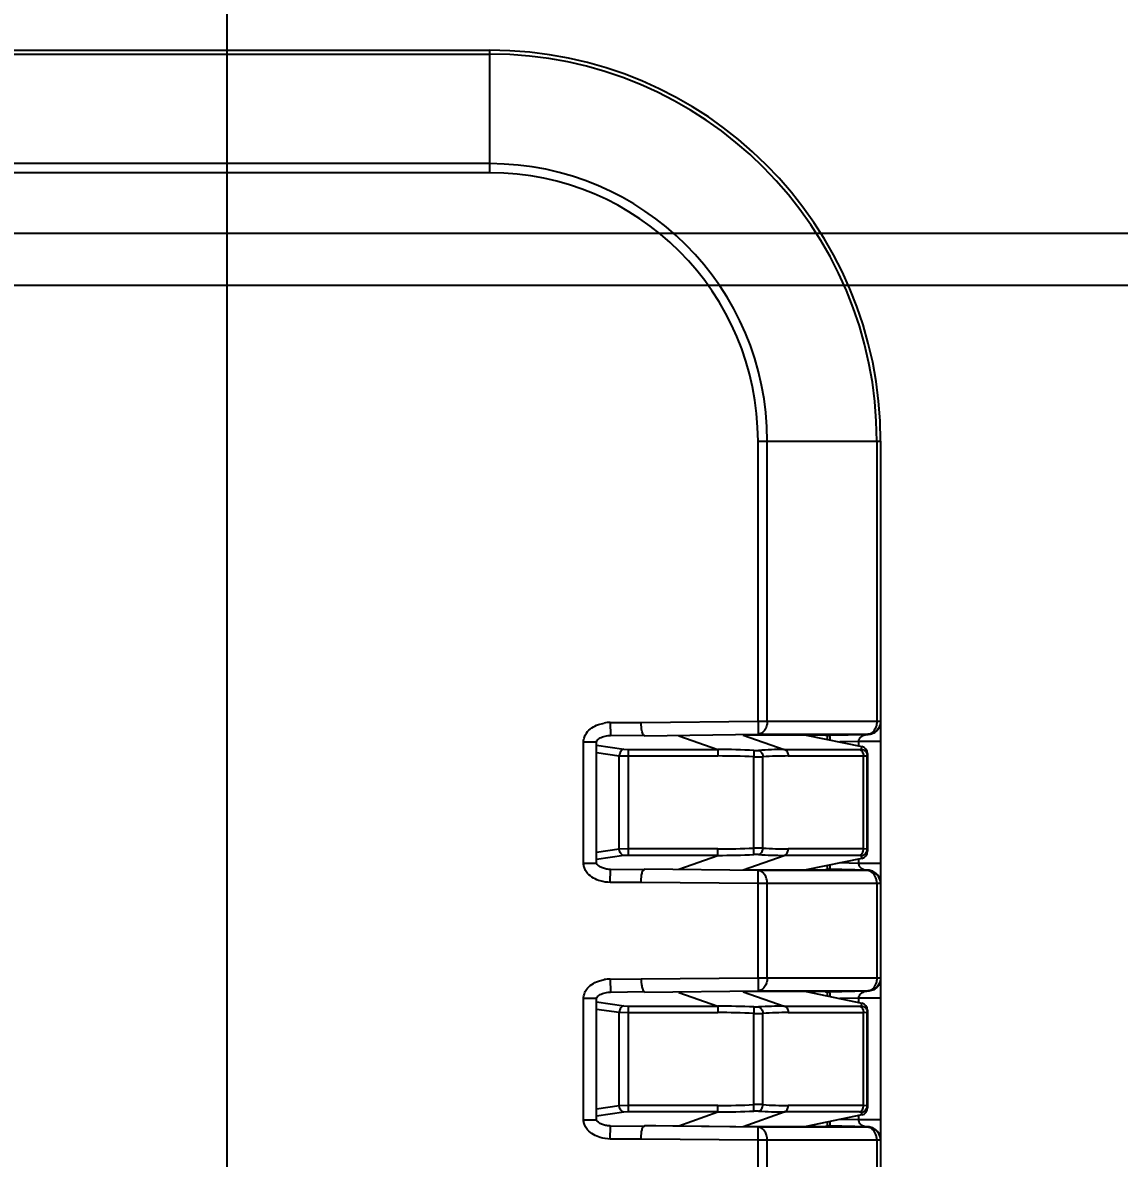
# Model space of a CAD drawing. Header units: inches. Extents: x 0 to 34, y 0 to 22.
# Drawn here: x 12.077 to 12.919, y 15.87 to 16.742 of the extents above; entities that cross this region are included whole.
import ezdxf

# ---------------------------------------------------------------- set-up
doc = ezdxf.new("R2010")
doc.units = ezdxf.units.IN
doc.header["$LTSCALE"] = 1.87
doc.header["$MEASUREMENT"] = 0
doc.layers.get('0').update_dxf_attribs({"linetype": 'CONTINUOUS'})
doc.layers.add('DIMENSIONS', color=7, linetype='CONTINUOUS')
doc.styles.get("Standard").update_dxf_attribs({"font": 'txt', "width": 0.8})
doc.dimstyles.new('DIMSTYLE_2', dxfattribs={"dimtxt": 0.125, "dimasz": 0.18, "dimexe": 0.18, "dimexo": 0.0625, "dimgap": 0.09, "dimtad": 0, "dimtih": 1, "dimtoh": 1, "dimdec": 3, "dimzin": 4, "dimdsep": 46, "dimtxsty": 'STANDARD', "dimblk": '_FILLED', "dimblk1": '_FILLED', "dimblk2": '_FILLED', "dimcen": 0.09, "dimadec": 0, "dimazin": 0, "dimtp": 0.001, "dimtm": 0.001, "dimtfac": 1, "dimtdec": 3, "dimtofl": 0, "dimtmove": 0, "dimatfit": 3, "dimldrblk": '_FILLED', "dimfxl": 1, "dimtolj": 1, "dimtzin": 4, "dimarcsym": 0})

# ---------------------------------------------------------------- blocks, each defined once
blk = doc.blocks.new('*D15')
at = {"layer": 'DIMENSIONS', "color": 2, "linetype": 'CONTINUOUS'}
blk.add_line((11.18291, 11.58517), (13.45257, 11.58517), dxfattribs=at)
blk = doc.blocks.new('_FILLED')
at = {"color": 0, "linetype": 'BYBLOCK'}
blk.add_solid([(0, 0), (-1, 0.1736), (-1, -0.1736)], dxfattribs=at)
blk = doc.blocks.new('*D17')
at = {"layer": 'DIMENSIONS', "color": 2, "linetype": 'CONTINUOUS'}
blk.add_line((12.6456, 14.76617), (13.45257, 14.76617), dxfattribs=at)
blk = doc.blocks.new('*D22')
at = {"layer": 'DIMENSIONS', "color": 2, "linetype": 'CONTINUOUS'}
for p, q in [((11.10681, 16.54019), (12.99966, 16.54019)), ((12.99966, 16.54019), (13.26251, 16.0054)), ((13.26251, 16.0054), (13.45257, 16.0054))]:
    blk.add_line(p, q, dxfattribs=at)
blk = doc.blocks.new('*D23')
at = {"layer": 'DIMENSIONS', "color": 2, "linetype": 'CONTINUOUS'}
blk.add_line((11.82604, 16.58013), (13.45257, 16.58013), dxfattribs=at)
blk = doc.blocks.new('*D30')
at = {"layer": 'DIMENSIONS', "color": 2, "linetype": 'CONTINUOUS'}
blk.add_line((12.23382, 14.81867), (12.23382, 17.40817), dxfattribs=at)

msp = doc.modelspace()

# ---------------------------------------------------------------- linework, layer by layer
at = {"color": 7, "linetype": 'CONTINUOUS'}
for p, q in [((7.28156, 16.72067), (12.43556, 16.72067)), ((7.28156, 16.71774), (12.43556, 16.71774)), ((12.43556, 16.62653), (12.43556, 16.72067)), ((12.43556, 16.6336), (11.14895, 16.6336)), ((12.43556, 16.62653), (11.15592, 16.62653)), ((12.64142, 16.42067), (12.73556, 16.42067)), ((12.64142, 16.20551), (12.64142, 16.42067)), ((12.64849, 16.20551), (12.64849, 16.42067)), ((12.73263, 16.42067), (12.73263, 16.20551)), ((12.73556, 16.42067), (12.73556, 16.20551)), ((12.51887, 16.20298), (12.52323, 16.20414)), ((12.52802, 16.20459), (12.55166, 16.20464)), ((12.52802, 16.20459), (12.52814, 16.19459)), ((12.55166, 16.20464), (12.64142, 16.20551)), ((12.552, 16.19951), (12.55166, 16.2044)), ((12.64142, 16.20551), (12.73556, 16.20551)), ((12.64142, 16.20551), (12.64154, 16.19551)), ((12.73556, 16.20521), (12.73556, 16.08113)), ((12.52814, 16.19459), (12.55433, 16.19491)), ((12.55431, 16.19443), (12.55421, 16.19444)), ((12.55431, 16.19443), (12.64154, 16.19551)), ((12.58057, 16.19436), (12.61063, 16.18379)), ((12.62999, 16.1949), (12.66158, 16.18379)), ((12.69083, 16.19492), (12.63, 16.19492)), ((12.64154, 16.19551), (12.72568, 16.19551)), ((12.67827, 16.19492), (12.72115, 16.18609)), ((12.68371, 16.1938), (12.68371, 16.19492)), ((12.68485, 16.19357), (12.68485, 16.19492)), ((12.69328, 16.19489), (12.69575, 16.19447)), ((12.69485, 16.19151), (12.69485, 16.19492)), ((12.72568, 16.19521), (12.69575, 16.19447)), ((12.50752, 16.18983), (12.51752, 16.18983)), ((12.50752, 16.09652), (12.50752, 16.18983)), ((12.51752, 16.09652), (12.51752, 16.18983)), ((12.51752, 16.18705), (12.53841, 16.184)), ((12.51752, 16.18158), (12.53487, 16.17906)), ((12.53841, 16.184), (12.54194, 16.18379)), ((12.54194, 16.18379), (12.61063, 16.18379)), ((12.54194, 16.10254), (12.54194, 16.18379)), ((12.61063, 16.18379), (12.61063, 16.17884)), ((12.63834, 16.18314), (12.6381, 16.17818)), ((12.63834, 16.18314), (12.64191, 16.18314)), ((12.66158, 16.18379), (12.71933, 16.18379)), ((12.71849, 16.18995), (12.70415, 16.18959)), ((12.73556, 16.18995), (12.71849, 16.18995)), ((12.71849, 16.18995), (12.71849, 16.18609)), ((12.71933, 16.18379), (12.72079, 16.184)), ((12.72079, 16.184), (12.72115, 16.18609)), ((12.53487, 16.10728), (12.53487, 16.17906)), ((12.53487, 16.17906), (12.54194, 16.17884)), ((12.54194, 16.17884), (12.61063, 16.17884)), ((12.6381, 16.10815), (12.6381, 16.17818)), ((12.6381, 16.17818), (12.64517, 16.17818)), ((12.64517, 16.10815), (12.64517, 16.17818)), ((12.6646, 16.17884), (12.72235, 16.17884)), ((12.72235, 16.17884), (12.72528, 16.17905)), ((12.72235, 16.10749), (12.72235, 16.17884)), ((12.72528, 16.17905), (12.72556, 16.18066)), ((12.72528, 16.10729), (12.72528, 16.17905)), ((12.72556, 16.18066), (12.72556, 16.10568)), ((12.53487, 16.10728), (12.51752, 16.10475)), ((12.54194, 16.10749), (12.53487, 16.10728)), ((12.61063, 16.10749), (12.54194, 16.10749)), ((12.61063, 16.10254), (12.61063, 16.10749)), ((12.63834, 16.1032), (12.6381, 16.10815)), ((12.64517, 16.10815), (12.6381, 16.10815)), ((12.64191, 16.1032), (12.63834, 16.1032)), ((12.72235, 16.10749), (12.6646, 16.10749)), ((12.72528, 16.10729), (12.72235, 16.10749)), ((12.72556, 16.10568), (12.72528, 16.10729)), ((12.50752, 16.09652), (12.51752, 16.09652)), ((12.53841, 16.10233), (12.51752, 16.09929)), ((12.54194, 16.10254), (12.53841, 16.10233)), ((12.61063, 16.10254), (12.54194, 16.10254)), ((12.5806, 16.09199), (12.61063, 16.10254)), ((12.63, 16.09144), (12.66158, 16.10254)), ((12.71933, 16.10254), (12.66158, 16.10254)), ((12.72115, 16.10024), (12.67833, 16.09142)), ((12.69485, 16.09146), (12.69485, 16.09483)), ((12.71849, 16.0964), (12.7042, 16.09675)), ((12.71849, 16.10024), (12.71849, 16.0964)), ((12.72361, 16.0964), (12.71849, 16.0964)), ((12.72079, 16.10234), (12.71933, 16.10254)), ((12.72115, 16.10024), (12.72079, 16.10234)), ((12.73556, 16.0964), (12.72361, 16.0964)), ((12.51063, 16.08873), (12.50899, 16.09104)), ((12.52802, 16.08176), (12.52814, 16.09176)), ((12.55433, 16.09143), (12.52814, 16.09176)), ((12.55421, 16.09191), (12.55431, 16.09192)), ((12.64154, 16.09084), (12.55431, 16.09192)), ((12.63, 16.09142), (12.69083, 16.09142)), ((12.64142, 16.08084), (12.64154, 16.09084)), ((12.72568, 16.09084), (12.64154, 16.09084)), ((12.68371, 16.09142), (12.68371, 16.09253)), ((12.68485, 16.09146), (12.68485, 16.09277)), ((12.69575, 16.09187), (12.69328, 16.09146)), ((12.72568, 16.09113), (12.69575, 16.09187)), ((12.55166, 16.08171), (12.52802, 16.08176)), ((12.64142, 16.08084), (12.55166, 16.08171)), ((12.73556, 16.08084), (12.64142, 16.08084)), ((12.64142, 16.00851), (12.64142, 16.08084)), ((12.64849, 16.00851), (12.64849, 16.08084)), ((12.73263, 16.08084), (12.73263, 16.00851)), ((12.73556, 16.08084), (12.73556, 16.00851)), ((12.51887, 16.00598), (12.52323, 16.00714)), ((12.52802, 16.00759), (12.55166, 16.00764)), ((12.52802, 16.00759), (12.52814, 15.99759)), ((12.55166, 16.00764), (12.64142, 16.00851)), ((12.64142, 16.00851), (12.73556, 16.00851)), ((12.64142, 16.00851), (12.64154, 15.99851)), ((12.73556, 16.00821), (12.73556, 15.88413)), ((12.55431, 15.99743), (12.64154, 15.99851)), ((12.64154, 15.99851), (12.72568, 15.99851)), ((12.50752, 15.99283), (12.51752, 15.99283)), ((12.50752, 15.89952), (12.50752, 15.99283)), ((12.51752, 15.89952), (12.51752, 15.99283)), ((12.51752, 15.99005), (12.53841, 15.987)), ((12.52814, 15.99759), (12.55434, 15.99791)), ((12.55433, 15.99791), (12.55443, 15.99792)), ((12.58057, 15.99736), (12.61063, 15.98679)), ((12.62999, 15.9979), (12.66158, 15.98679)), ((12.69083, 15.99792), (12.63, 15.99792)), ((12.67827, 15.99792), (12.72115, 15.98909)), ((12.68371, 15.9968), (12.68371, 15.99792)), ((12.68485, 15.99657), (12.68485, 15.99792)), ((12.69328, 15.99789), (12.69575, 15.99747)), ((12.69485, 15.99451), (12.69485, 15.99792)), ((12.72568, 15.99821), (12.69575, 15.99747)), ((12.71849, 15.99295), (12.70415, 15.99259)), ((12.73556, 15.99295), (12.71849, 15.99295)), ((12.71849, 15.99295), (12.71849, 15.98909)), ((12.51752, 15.98458), (12.53487, 15.98206)), ((12.53487, 15.91028), (12.53487, 15.98206)), ((12.53487, 15.98206), (12.54194, 15.98184)), ((12.53841, 15.987), (12.54194, 15.98679)), ((12.54194, 15.98679), (12.61063, 15.98679)), ((12.54194, 15.90554), (12.54194, 15.98679)), ((12.54194, 15.98184), (12.61063, 15.98184)), ((12.61063, 15.98679), (12.61063, 15.98184)), ((12.63834, 15.98614), (12.6381, 15.98118)), ((12.6381, 15.91115), (12.6381, 15.98118)), ((12.6381, 15.98118), (12.64517, 15.98118)), ((12.63834, 15.98614), (12.64191, 15.98614)), ((12.64517, 15.91115), (12.64517, 15.98118)), ((12.66158, 15.98679), (12.71933, 15.98679)), ((12.6646, 15.98184), (12.72235, 15.98184)), ((12.71933, 15.98679), (12.72079, 15.987)), ((12.72079, 15.987), (12.72115, 15.98909)), ((12.72235, 15.98184), (12.72528, 15.98205)), ((12.72235, 15.91049), (12.72235, 15.98184)), ((12.72528, 15.98205), (12.72556, 15.98366)), ((12.72528, 15.91029), (12.72528, 15.98205)), ((12.72556, 15.98366), (12.72556, 15.90868)), ((12.63834, 15.9062), (12.6381, 15.91115)), ((12.64517, 15.91115), (12.6381, 15.91115)), ((12.53487, 15.91028), (12.51752, 15.90775)), ((12.53841, 15.90533), (12.51752, 15.90229)), ((12.54194, 15.91049), (12.53487, 15.91028)), ((12.54194, 15.90554), (12.53841, 15.90533)), ((12.61063, 15.91049), (12.54194, 15.91049)), ((12.61063, 15.90554), (12.54194, 15.90554)), ((12.5806, 15.89499), (12.61063, 15.90554)), ((12.61063, 15.90554), (12.61063, 15.91049)), ((12.63, 15.89444), (12.66158, 15.90554)), ((12.64191, 15.9062), (12.63834, 15.9062)), ((12.71933, 15.90554), (12.66158, 15.90554)), ((12.72235, 15.91049), (12.6646, 15.91049)), ((12.72115, 15.90324), (12.67833, 15.89442)), ((12.71849, 15.90324), (12.71849, 15.8994)), ((12.72079, 15.90534), (12.71933, 15.90554)), ((12.72115, 15.90324), (12.72079, 15.90534)), ((12.72528, 15.91029), (12.72235, 15.91049)), ((12.72556, 15.90868), (12.72528, 15.91029)), ((12.50752, 15.89952), (12.51752, 15.89952)), ((12.51063, 15.89173), (12.50899, 15.89404)), ((12.52802, 15.88476), (12.52814, 15.89476)), ((12.55433, 15.89443), (12.52814, 15.89476)), ((12.55421, 15.89491), (12.55431, 15.89492)), ((12.56279, 15.8952), (12.55431, 15.89492)), ((12.64154, 15.89384), (12.55431, 15.89492)), ((12.56279, 15.8952), (12.6243, 15.89446)), ((12.63, 15.89442), (12.69083, 15.89442)), ((12.64142, 15.88384), (12.64154, 15.89384)), ((12.72568, 15.89384), (12.64154, 15.89384)), ((12.68371, 15.89442), (12.68371, 15.89553)), ((12.68485, 15.89446), (12.68485, 15.89577)), ((12.69575, 15.89487), (12.69328, 15.89446)), ((12.69485, 15.89446), (12.69485, 15.89783)), ((12.72568, 15.89413), (12.69575, 15.89487)), ((12.71849, 15.8994), (12.7042, 15.89975)), ((12.72361, 15.8994), (12.71849, 15.8994)), ((12.73556, 15.8994), (12.72361, 15.8994)), ((12.55166, 15.88471), (12.52802, 15.88476)), ((12.64142, 15.88384), (12.55166, 15.88471)), ((12.73556, 15.88384), (12.64142, 15.88384)), ((12.64142, 15.71351), (12.64142, 15.88384)), ((12.64849, 15.71351), (12.64849, 15.88384)), ((12.73263, 15.88384), (12.73263, 15.71351)), ((12.73556, 15.88384), (12.73556, 15.71351))]:
    msp.add_line(p, q, dxfattribs=at)
for points in [[(12.51752, 16.18983), (12.51752, 16.18992), (12.5178, 16.19055), (12.51827, 16.19115), (12.51885, 16.19171), (12.51952, 16.19221), (12.52028, 16.19268), (12.52111, 16.1931), (12.522, 16.19348), (12.52297, 16.19381), (12.52401, 16.19409), (12.52512, 16.19432), (12.52629, 16.19448), (12.52753, 16.19457), (12.52814, 16.19459)], [(12.52814, 16.09176), (12.52779, 16.09177), (12.52686, 16.09182), (12.52596, 16.09191), (12.5251, 16.09203), (12.52428, 16.09219), (12.52349, 16.09239), (12.52274, 16.09261), (12.52201, 16.09286), (12.52132, 16.09315), (12.52067, 16.09346), (12.52005, 16.0938), (12.51946, 16.09418), (12.51891, 16.09459), (12.51843, 16.09503), (12.51802, 16.09548), (12.51771, 16.09594), (12.51752, 16.09642), (12.51751, 16.09652)], [(12.51752, 15.99283), (12.51752, 15.99292), (12.5178, 15.99355), (12.51827, 15.99415), (12.51885, 15.99471), (12.51952, 15.99521), (12.52028, 15.99568), (12.52111, 15.9961), (12.522, 15.99648), (12.52297, 15.99681), (12.52401, 15.99709), (12.52512, 15.99732), (12.52629, 15.99748), (12.52753, 15.99757), (12.52814, 15.99759)], [(12.52814, 15.89476), (12.52779, 15.89477), (12.52686, 15.89482), (12.52596, 15.89491), (12.5251, 15.89503), (12.52428, 15.89519), (12.52349, 15.89539), (12.52274, 15.89561), (12.52201, 15.89586), (12.52132, 15.89615), (12.52067, 15.89646), (12.52005, 15.8968), (12.51946, 15.89718), (12.51891, 15.89759), (12.51843, 15.89803), (12.51802, 15.89848), (12.51771, 15.89894), (12.51752, 15.89942), (12.51751, 15.89952)]]:
    msp.add_lwpolyline(points, dxfattribs=at)
for centre, radius, start, end in [((12.43556, 16.42067), 0.3, 0, 90), ((12.43556, 16.42067), 0.29707, 360, 90), ((12.43556, 16.42067), 0.21293, 360, 90), ((12.43556, 16.42067), 0.20586, 0, 90), ((12.52836, 16.17523), 0.02936, 90.67061, 100.06801), ((12.6109, 15.60504), 0.57875, 87.28233, 90.02702), ((12.6614, 15.89185), 0.29194, 89.96442, 93.82675), ((12.61061, 15.60429), 0.57455, 87.25687, 89.99797), ((12.66463, 15.89103), 0.28781, 90.00536, 93.87614), ((12.61061, 16.68204), 0.57455, 270.00203, 272.74313), ((12.6109, 16.68129), 0.57875, 269.97298, 272.71767), ((12.66138, 16.39394), 0.29139, 266.1696, 270.03923), ((12.66461, 16.39476), 0.28726, 266.12018, 269.99832), ((12.52836, 15.97823), 0.02936, 90.67061, 100.06801), ((12.6109, 15.40804), 0.57875, 87.28233, 90.02702), ((12.61061, 15.40729), 0.57455, 87.25687, 89.99797), ((12.6614, 15.69485), 0.29194, 89.96442, 93.82675), ((12.66463, 15.69403), 0.28781, 90.00536, 93.87614), ((12.61061, 16.48504), 0.57455, 270.00203, 272.74313), ((12.66461, 16.19776), 0.28726, 266.12018, 269.99832), ((12.6109, 16.48429), 0.57875, 269.97298, 272.71767), ((12.66138, 16.19694), 0.29139, 266.1696, 270.03923)]:
    msp.add_arc(centre, radius, start, end, dxfattribs=at)
for centre, major_axis, ratio, start_param, end_param in [((12.64656, 16.1941), (0.04675, 0.00078), 0.005677, 0.030806, 0.326655), ((12.706, 16.18973), (0.01025, -0.00475), 0.010838, 8.997538, 9.385364), ((12.69664, 16.1895), (0, 0.005), 0.024251, -1.23373, -0.404688), ((12.72064, 16.18114), (0.00316, -0.00416), 0.90418, 0.872134, 2.339079), ((12.72064, 16.10519), (0.00316, 0.00416), 0.90418, -2.339079, -0.872134), ((12.69664, 16.09685), (0, 0.005), 0.024251, -2.736905, -1.966689), ((12.64656, 16.09225), (0.04675, -0.00078), 0.005677, -0.326655, -0.030806), ((12.706, 16.09662), (0.01025, 0.00475), 0.010838, 3.181007, 3.568833), ((12.64656, 15.9971), (0.04675, 0.00078), 0.005677, 0.030806, 0.326655), ((12.706, 15.99273), (0.01025, -0.00475), 0.010838, 8.997538, 9.385364), ((12.69664, 15.9925), (0, 0.005), 0.024251, -1.23373, -0.404688), ((12.72064, 15.98414), (0.00316, -0.00416), 0.90418, 0.872134, 2.339079), ((12.72064, 15.90819), (0.00316, 0.00416), 0.90418, -2.339079, -0.872134), ((12.64656, 15.89525), (0.04675, -0.00078), 0.005677, -0.326655, -0.030806), ((12.706, 15.89962), (0.01025, 0.00475), 0.010838, 3.181007, 3.568833), ((12.69664, 15.89985), (0, 0.005), 0.024251, -2.736905, -1.966689)]:
    msp.add_ellipse(centre, major_axis=major_axis, ratio=ratio, start_param=start_param, end_param=end_param, dxfattribs=at)
for points, knots in [([(12.50972, 16.19645), (12.51081, 16.198), (12.51365, 16.20065), (12.51709, 16.20234), (12.51887, 16.20298)], [0, 0, 0, 0, 0.499581, 1, 1, 1, 1]), ([(12.55421, 16.19444), (12.55395, 16.19448), (12.55357, 16.19478), (12.5532, 16.19533), (12.55278, 16.19618), (12.55235, 16.19759), (12.55211, 16.19882), (12.552, 16.19951)], [0, 0, 0, 0, 0.137659, 0.231241, 0.345331, 0.635858, 1, 1, 1, 1]), ([(12.64849, 16.20551), (12.64849, 16.20423), (12.64815, 16.20176), (12.64671, 16.19851), (12.64445, 16.19618), (12.64247, 16.19553), (12.64154, 16.19551)], [0, 0, 0, 0, 0.28711, 0.554768, 0.790528, 1, 1, 1, 1]), ([(12.73556, 16.20521), (12.73556, 16.20392), (12.73504, 16.20132), (12.73286, 16.198), (12.72957, 16.19578), (12.72697, 16.19523), (12.72568, 16.19521)], [0, 0, 0, 0, 0.249739, 0.499988, 0.750243, 1, 1, 1, 1]), ([(12.73263, 16.20551), (12.73263, 16.20465), (12.73247, 16.20296), (12.73162, 16.19991), (12.73031, 16.19786), (12.72917, 16.19691)], [0, 0, 0, 0, 0.269469, 0.53201, 1, 1, 1, 1]), ([(12.73556, 16.20551), (12.73556, 16.2038), (12.73465, 16.20032), (12.73212, 16.19776), (12.73064, 16.19689)], [0, 0, 0, 0, 0.499954, 1, 1, 1, 1]), ([(12.50752, 16.18983), (12.50752, 16.19101), (12.50792, 16.19338), (12.50904, 16.19549), (12.50972, 16.19645)], [0, 0, 0, 0, 0.499797, 1, 1, 1, 1]), ([(12.72568, 16.19521), (12.72502, 16.19519), (12.72367, 16.19501), (12.72204, 16.19443), (12.72095, 16.19379), (12.72033, 16.19332), (12.71987, 16.19291), (12.7194, 16.19242), (12.71898, 16.19177), (12.71862, 16.19094), (12.7185, 16.19029), (12.71849, 16.18995)], [0, 0, 0, 0, 0.203968, 0.416819, 0.531013, 0.591568, 0.654851, 0.722298, 0.799423, 0.89289, 1, 1, 1, 1]), ([(12.72917, 16.19691), (12.72867, 16.19649), (12.72757, 16.19581), (12.7263, 16.19552), (12.72568, 16.19551)], [0, 0, 0, 0, 0.516903, 1, 1, 1, 1]), ([(12.73064, 16.19689), (12.73027, 16.19667), (12.72872, 16.1959), (12.72698, 16.19552), (12.72568, 16.19551)], [0, 0, 0, 0, 0.251806, 1, 1, 1, 1]), ([(12.53841, 16.184), (12.53795, 16.18394), (12.53702, 16.18353), (12.53592, 16.18239), (12.53529, 16.18111), (12.53498, 16.17996), (12.53489, 16.17936), (12.53487, 16.17906)], [0, 0, 0, 0, 0.211342, 0.451773, 0.719277, 0.859586, 1, 1, 1, 1]), ([(12.64191, 16.18314), (12.64235, 16.18306), (12.64325, 16.18264), (12.64428, 16.18148), (12.64485, 16.18021), (12.6451, 16.17908), (12.64516, 16.17848), (12.64517, 16.17818)], [0, 0, 0, 0, 0.211496, 0.450873, 0.717833, 0.858539, 1, 1, 1, 1]), ([(12.66158, 16.18379), (12.66179, 16.18375), (12.66221, 16.1836), (12.66279, 16.18324), (12.66332, 16.18274), (12.66393, 16.18188), (12.66435, 16.18085), (12.66457, 16.17973), (12.6646, 16.17914), (12.6646, 16.17884)], [0, 0, 0, 0, 0.103342, 0.212429, 0.328255, 0.451317, 0.71721, 0.857949, 1, 1, 1, 1]), ([(12.71933, 16.18379), (12.71954, 16.18375), (12.71996, 16.1836), (12.72054, 16.18324), (12.72107, 16.18274), (12.72168, 16.18188), (12.7221, 16.18085), (12.72232, 16.17973), (12.72235, 16.17914), (12.72235, 16.17884)], [0, 0, 0, 0, 0.103342, 0.212429, 0.328255, 0.451317, 0.71721, 0.857949, 1, 1, 1, 1]), ([(12.72079, 16.184), (12.7214, 16.18393), (12.7223, 16.18366), (12.72333, 16.18302), (12.72401, 16.1824), (12.72456, 16.18166), (12.7251, 16.18057), (12.72528, 16.17965), (12.72528, 16.17905)], [0, 0, 0, 0, 0.249765, 0.375468, 0.500791, 0.625998, 0.751365, 1, 1, 1, 1]), ([(12.53841, 16.10233), (12.53795, 16.1024), (12.53702, 16.1028), (12.53592, 16.10395), (12.53529, 16.10522), (12.53498, 16.10637), (12.53489, 16.10698), (12.53487, 16.10728)], [0, 0, 0, 0, 0.211342, 0.451773, 0.719277, 0.859586, 1, 1, 1, 1]), ([(12.64191, 16.1032), (12.64235, 16.10327), (12.64325, 16.1037), (12.64428, 16.10485), (12.64485, 16.10612), (12.6451, 16.10725), (12.64516, 16.10785), (12.64517, 16.10815)], [0, 0, 0, 0, 0.211496, 0.450873, 0.717833, 0.858539, 1, 1, 1, 1]), ([(12.66158, 16.10254), (12.66179, 16.10259), (12.66221, 16.10273), (12.66279, 16.1031), (12.66332, 16.1036), (12.66393, 16.10445), (12.66435, 16.10549), (12.66457, 16.10661), (12.6646, 16.1072), (12.6646, 16.10749)], [0, 0, 0, 0, 0.103342, 0.212429, 0.328255, 0.451317, 0.71721, 0.857949, 1, 1, 1, 1]), ([(12.71933, 16.10254), (12.71954, 16.10259), (12.71996, 16.10273), (12.72054, 16.1031), (12.72107, 16.1036), (12.72168, 16.10445), (12.7221, 16.10549), (12.72232, 16.10661), (12.72235, 16.1072), (12.72235, 16.10749)], [0, 0, 0, 0, 0.103342, 0.212429, 0.328255, 0.451317, 0.71721, 0.857949, 1, 1, 1, 1]), ([(12.72079, 16.10234), (12.7214, 16.1024), (12.7223, 16.10267), (12.72333, 16.10332), (12.72401, 16.10394), (12.72456, 16.10467), (12.7251, 16.10576), (12.72528, 16.10668), (12.72528, 16.10729)], [0, 0, 0, 0, 0.249765, 0.375468, 0.500791, 0.625998, 0.751365, 1, 1, 1, 1]), ([(12.50899, 16.09104), (12.50852, 16.09187), (12.50779, 16.09365), (12.50752, 16.09556), (12.50752, 16.09652)], [0, 0, 0, 0, 0.500292, 1, 1, 1, 1]), ([(12.71849, 16.0964), (12.7185, 16.09601), (12.71864, 16.09529), (12.71918, 16.09419), (12.72004, 16.09321), (12.72116, 16.0924), (12.72192, 16.09202), (12.7223, 16.09186)], [0, 0, 0, 0, 0.18845, 0.341362, 0.588927, 0.802461, 1, 1, 1, 1]), ([(12.5203, 16.0829), (12.51847, 16.08344), (12.51493, 16.0849), (12.51188, 16.0873), (12.51063, 16.08873)], [0, 0, 0, 0, 0.500253, 1, 1, 1, 1]), ([(12.55166, 16.08195), (12.55166, 16.08259), (12.5517, 16.08384), (12.55184, 16.08567), (12.55207, 16.08736), (12.55238, 16.08883), (12.55276, 16.09006), (12.55322, 16.09113), (12.55378, 16.09184), (12.55421, 16.09191)], [0, 0, 0, 0, 0.180357, 0.355462, 0.517607, 0.660919, 0.781985, 0.878062, 1, 1, 1, 1]), ([(12.64849, 16.08084), (12.64849, 16.08211), (12.64815, 16.08459), (12.64671, 16.08784), (12.64445, 16.09017), (12.64247, 16.09082), (12.64154, 16.09084)], [0, 0, 0, 0, 0.28711, 0.554768, 0.790528, 1, 1, 1, 1]), ([(12.7223, 16.09186), (12.72258, 16.09175), (12.72367, 16.09136), (12.72483, 16.09116), (12.72568, 16.09113)], [0, 0, 0, 0, 0.257444, 1, 1, 1, 1]), ([(12.73556, 16.08113), (12.73556, 16.08242), (12.73504, 16.08503), (12.73286, 16.08834), (12.72957, 16.09057), (12.72697, 16.09112), (12.72568, 16.09113)], [0, 0, 0, 0, 0.249739, 0.499988, 0.750243, 1, 1, 1, 1]), ([(12.73064, 16.08945), (12.73027, 16.08967), (12.72872, 16.09045), (12.72698, 16.09082), (12.72568, 16.09084)], [0, 0, 0, 0, 0.251806, 1, 1, 1, 1]), ([(12.72917, 16.08944), (12.72867, 16.08986), (12.72757, 16.09054), (12.7263, 16.09082), (12.72568, 16.09084)], [0, 0, 0, 0, 0.516903, 1, 1, 1, 1]), ([(12.73263, 16.08084), (12.73263, 16.08169), (12.73247, 16.08338), (12.73162, 16.08643), (12.73031, 16.08848), (12.72917, 16.08944)], [0, 0, 0, 0, 0.269469, 0.53201, 1, 1, 1, 1]), ([(12.73556, 16.08084), (12.73556, 16.08255), (12.73465, 16.08603), (12.73212, 16.08859), (12.73064, 16.08945)], [0, 0, 0, 0, 0.499954, 1, 1, 1, 1]), ([(12.55166, 16.00788), (12.55166, 16.00722), (12.5517, 16.00593), (12.55185, 16.00405), (12.55209, 16.00233), (12.55242, 16.00083), (12.55281, 15.99962), (12.5532, 15.9988), (12.55354, 15.99833), (12.55385, 15.99803), (12.55415, 15.99791), (12.55433, 15.99791)], [0, 0, 0, 0, 0.183136, 0.360609, 0.524142, 0.667492, 0.787136, 0.880357, 0.917261, 0.948551, 1, 1, 1, 1]), ([(12.64849, 16.00851), (12.64849, 16.00723), (12.64815, 16.00476), (12.64671, 16.00151), (12.64445, 15.99918), (12.64247, 15.99853), (12.64154, 15.99851)], [0, 0, 0, 0, 0.28711, 0.554768, 0.790528, 1, 1, 1, 1]), ([(12.73556, 16.00821), (12.73556, 16.00692), (12.73504, 16.00432), (12.73286, 16.001), (12.72957, 15.99878), (12.72697, 15.99823), (12.72568, 15.99821)], [0, 0, 0, 0, 0.249739, 0.499988, 0.750243, 1, 1, 1, 1]), ([(12.73263, 16.00851), (12.73263, 16.00765), (12.73247, 16.00596), (12.73162, 16.00291), (12.73031, 16.00086), (12.72917, 15.99991)], [0, 0, 0, 0, 0.269469, 0.53201, 1, 1, 1, 1]), ([(12.73556, 16.00851), (12.73556, 16.0068), (12.73465, 16.00332), (12.73212, 16.00076), (12.73064, 15.99989)], [0, 0, 0, 0, 0.499954, 1, 1, 1, 1]), ([(12.50752, 15.99283), (12.50752, 15.99401), (12.50792, 15.99638), (12.50904, 15.99849), (12.50972, 15.99945)], [0, 0, 0, 0, 0.499797, 1, 1, 1, 1]), ([(12.50972, 15.99945), (12.51081, 16.001), (12.51365, 16.00365), (12.51709, 16.00534), (12.51887, 16.00598)], [0, 0, 0, 0, 0.499581, 1, 1, 1, 1]), ([(12.72917, 15.99991), (12.72867, 15.99949), (12.72757, 15.99881), (12.7263, 15.99852), (12.72568, 15.99851)], [0, 0, 0, 0, 0.516903, 1, 1, 1, 1]), ([(12.73064, 15.99989), (12.73027, 15.99967), (12.72872, 15.9989), (12.72698, 15.99852), (12.72568, 15.99851)], [0, 0, 0, 0, 0.251806, 1, 1, 1, 1]), ([(12.72568, 15.99821), (12.72502, 15.99819), (12.72367, 15.99801), (12.72204, 15.99743), (12.72095, 15.99679), (12.72033, 15.99632), (12.71987, 15.99591), (12.7194, 15.99542), (12.71898, 15.99477), (12.71862, 15.99394), (12.7185, 15.99329), (12.71849, 15.99295)], [0, 0, 0, 0, 0.203968, 0.416819, 0.531013, 0.591568, 0.654851, 0.722298, 0.799423, 0.89289, 1, 1, 1, 1]), ([(12.53841, 15.987), (12.53795, 15.98694), (12.53702, 15.98653), (12.53592, 15.98539), (12.53529, 15.98411), (12.53498, 15.98296), (12.53489, 15.98236), (12.53487, 15.98206)], [0, 0, 0, 0, 0.211342, 0.451773, 0.719277, 0.859586, 1, 1, 1, 1]), ([(12.64191, 15.98614), (12.64235, 15.98606), (12.64325, 15.98564), (12.64428, 15.98448), (12.64485, 15.98321), (12.6451, 15.98208), (12.64516, 15.98148), (12.64517, 15.98118)], [0, 0, 0, 0, 0.211496, 0.450873, 0.717833, 0.858539, 1, 1, 1, 1]), ([(12.66158, 15.98679), (12.66179, 15.98675), (12.66221, 15.9866), (12.66279, 15.98624), (12.66332, 15.98574), (12.66393, 15.98488), (12.66435, 15.98385), (12.66457, 15.98273), (12.6646, 15.98214), (12.6646, 15.98184)], [0, 0, 0, 0, 0.103342, 0.212429, 0.328255, 0.451317, 0.71721, 0.857949, 1, 1, 1, 1]), ([(12.71933, 15.98679), (12.71954, 15.98675), (12.71996, 15.9866), (12.72054, 15.98624), (12.72107, 15.98574), (12.72168, 15.98488), (12.7221, 15.98385), (12.72232, 15.98273), (12.72235, 15.98214), (12.72235, 15.98184)], [0, 0, 0, 0, 0.103342, 0.212429, 0.328255, 0.451317, 0.71721, 0.857949, 1, 1, 1, 1]), ([(12.72079, 15.987), (12.7214, 15.98693), (12.7223, 15.98666), (12.72333, 15.98602), (12.72401, 15.9854), (12.72456, 15.98466), (12.7251, 15.98357), (12.72528, 15.98265), (12.72528, 15.98205)], [0, 0, 0, 0, 0.249765, 0.375468, 0.500791, 0.625998, 0.751365, 1, 1, 1, 1]), ([(12.64191, 15.9062), (12.64235, 15.90627), (12.64325, 15.9067), (12.64428, 15.90785), (12.64485, 15.90912), (12.6451, 15.91025), (12.64516, 15.91085), (12.64517, 15.91115)], [0, 0, 0, 0, 0.211496, 0.450873, 0.717833, 0.858539, 1, 1, 1, 1]), ([(12.53841, 15.90533), (12.53795, 15.9054), (12.53702, 15.9058), (12.53592, 15.90695), (12.53529, 15.90822), (12.53498, 15.90937), (12.53489, 15.90998), (12.53487, 15.91028)], [0, 0, 0, 0, 0.211342, 0.451773, 0.719277, 0.859586, 1, 1, 1, 1]), ([(12.66158, 15.90554), (12.66179, 15.90559), (12.66221, 15.90573), (12.66279, 15.9061), (12.66332, 15.9066), (12.66393, 15.90745), (12.66435, 15.90849), (12.66457, 15.90961), (12.6646, 15.9102), (12.6646, 15.91049)], [0, 0, 0, 0, 0.103342, 0.212429, 0.328255, 0.451317, 0.71721, 0.857949, 1, 1, 1, 1]), ([(12.71933, 15.90554), (12.71954, 15.90559), (12.71996, 15.90573), (12.72054, 15.9061), (12.72107, 15.9066), (12.72168, 15.90745), (12.7221, 15.90849), (12.72232, 15.90961), (12.72235, 15.9102), (12.72235, 15.91049)], [0, 0, 0, 0, 0.103342, 0.212429, 0.328255, 0.451317, 0.71721, 0.857949, 1, 1, 1, 1]), ([(12.72079, 15.90534), (12.7214, 15.9054), (12.7223, 15.90567), (12.72333, 15.90632), (12.72401, 15.90694), (12.72456, 15.90767), (12.7251, 15.90876), (12.72528, 15.90968), (12.72528, 15.91029)], [0, 0, 0, 0, 0.249765, 0.375468, 0.500791, 0.625998, 0.751365, 1, 1, 1, 1]), ([(12.50899, 15.89404), (12.50852, 15.89487), (12.50779, 15.89665), (12.50752, 15.89856), (12.50752, 15.89952)], [0, 0, 0, 0, 0.500292, 1, 1, 1, 1]), ([(12.55166, 15.88495), (12.55166, 15.88559), (12.5517, 15.88684), (12.55184, 15.88867), (12.55207, 15.89036), (12.55238, 15.89183), (12.55276, 15.89306), (12.55322, 15.89413), (12.55378, 15.89484), (12.55421, 15.89491)], [0, 0, 0, 0, 0.180357, 0.355462, 0.517607, 0.660919, 0.781985, 0.878062, 1, 1, 1, 1]), ([(12.64849, 15.88384), (12.64849, 15.88511), (12.64815, 15.88759), (12.64671, 15.89084), (12.64445, 15.89317), (12.64247, 15.89382), (12.64154, 15.89384)], [0, 0, 0, 0, 0.28711, 0.554768, 0.790528, 1, 1, 1, 1]), ([(12.71849, 15.8994), (12.7185, 15.89901), (12.71864, 15.89829), (12.71918, 15.89719), (12.72004, 15.89621), (12.72116, 15.8954), (12.72192, 15.89502), (12.7223, 15.89486)], [0, 0, 0, 0, 0.18845, 0.341362, 0.588927, 0.802461, 1, 1, 1, 1]), ([(12.7223, 15.89486), (12.72258, 15.89475), (12.72367, 15.89436), (12.72483, 15.89416), (12.72568, 15.89413)], [0, 0, 0, 0, 0.257444, 1, 1, 1, 1]), ([(12.73556, 15.88413), (12.73556, 15.88542), (12.73504, 15.88803), (12.73286, 15.89134), (12.72957, 15.89357), (12.72697, 15.89412), (12.72568, 15.89413)], [0, 0, 0, 0, 0.249739, 0.499988, 0.750243, 1, 1, 1, 1]), ([(12.73064, 15.89245), (12.73027, 15.89267), (12.72872, 15.89345), (12.72698, 15.89382), (12.72568, 15.89384)], [0, 0, 0, 0, 0.251806, 1, 1, 1, 1]), ([(12.72917, 15.89244), (12.72867, 15.89286), (12.72757, 15.89354), (12.7263, 15.89382), (12.72568, 15.89384)], [0, 0, 0, 0, 0.516903, 1, 1, 1, 1]), ([(12.5203, 15.8859), (12.51847, 15.88644), (12.51493, 15.8879), (12.51188, 15.8903), (12.51063, 15.89173)], [0, 0, 0, 0, 0.500253, 1, 1, 1, 1]), ([(12.73263, 15.88384), (12.73263, 15.88469), (12.73247, 15.88638), (12.73162, 15.88943), (12.73031, 15.89148), (12.72917, 15.89244)], [0, 0, 0, 0, 0.269469, 0.53201, 1, 1, 1, 1]), ([(12.73556, 15.88384), (12.73556, 15.88555), (12.73465, 15.88903), (12.73212, 15.89159), (12.73064, 15.89245)], [0, 0, 0, 0, 0.499954, 1, 1, 1, 1])]:
    msp.add_open_spline(points, degree=3, knots=knots, dxfattribs=at)
for points in [[(12.52802, 16.08176), (12.52542, 16.08179), (12.52279, 16.08216), (12.5203, 16.0829)], [(12.52802, 15.88476), (12.52542, 15.88479), (12.52279, 15.88516), (12.5203, 15.8859)]]:
    msp.add_open_spline(points, degree=3, dxfattribs=at)

# ---------------------------------------------------------------- dimensions: what is measured, and where the dimension line sits
at = {"layer": 'DIMENSIONS', "color": 2, "linetype": 'CONTINUOUS'}
for feature_location, offset, dtype, origin, picture, middle in [((12.23382, 14.81867), (0, 2.5895), 1, (6.98156, 14.75617), '*D30', (12.29632, 17.47067)), ((11.1829123219, 11.5851674382), (2.2696535566, 0), 0, (8.5987079437, 16.7206674382), '*D15', (13.5150658785, 11.5226674382)), ((11.10681, 16.54019), (2.34575, -0.53479), 0, (10.38848, 16.72067), '*D22', (13.51507, 15.9429)), ((11.82604, 16.58013), (1.62652, 0), 0, (11.76354, 16.72067), '*D23', (13.51507, 16.51763)), ((12.6455966166, 14.7661674382), (0.8069692619, 0), 0, (12.2438217532, 16.7206674382), '*D17', (13.5150658785, 14.7036674382))]:
    dim = msp.add_ordinate_dim(feature_location=feature_location, offset=offset, dtype=dtype, origin=origin, dimstyle='DIMSTYLE_2', dxfattribs=at)
    dim.commit()
    dim.dimension.update_dxf_attribs({"geometry": picture, "text_midpoint": middle})

doc.saveas('drawing.dxf')
